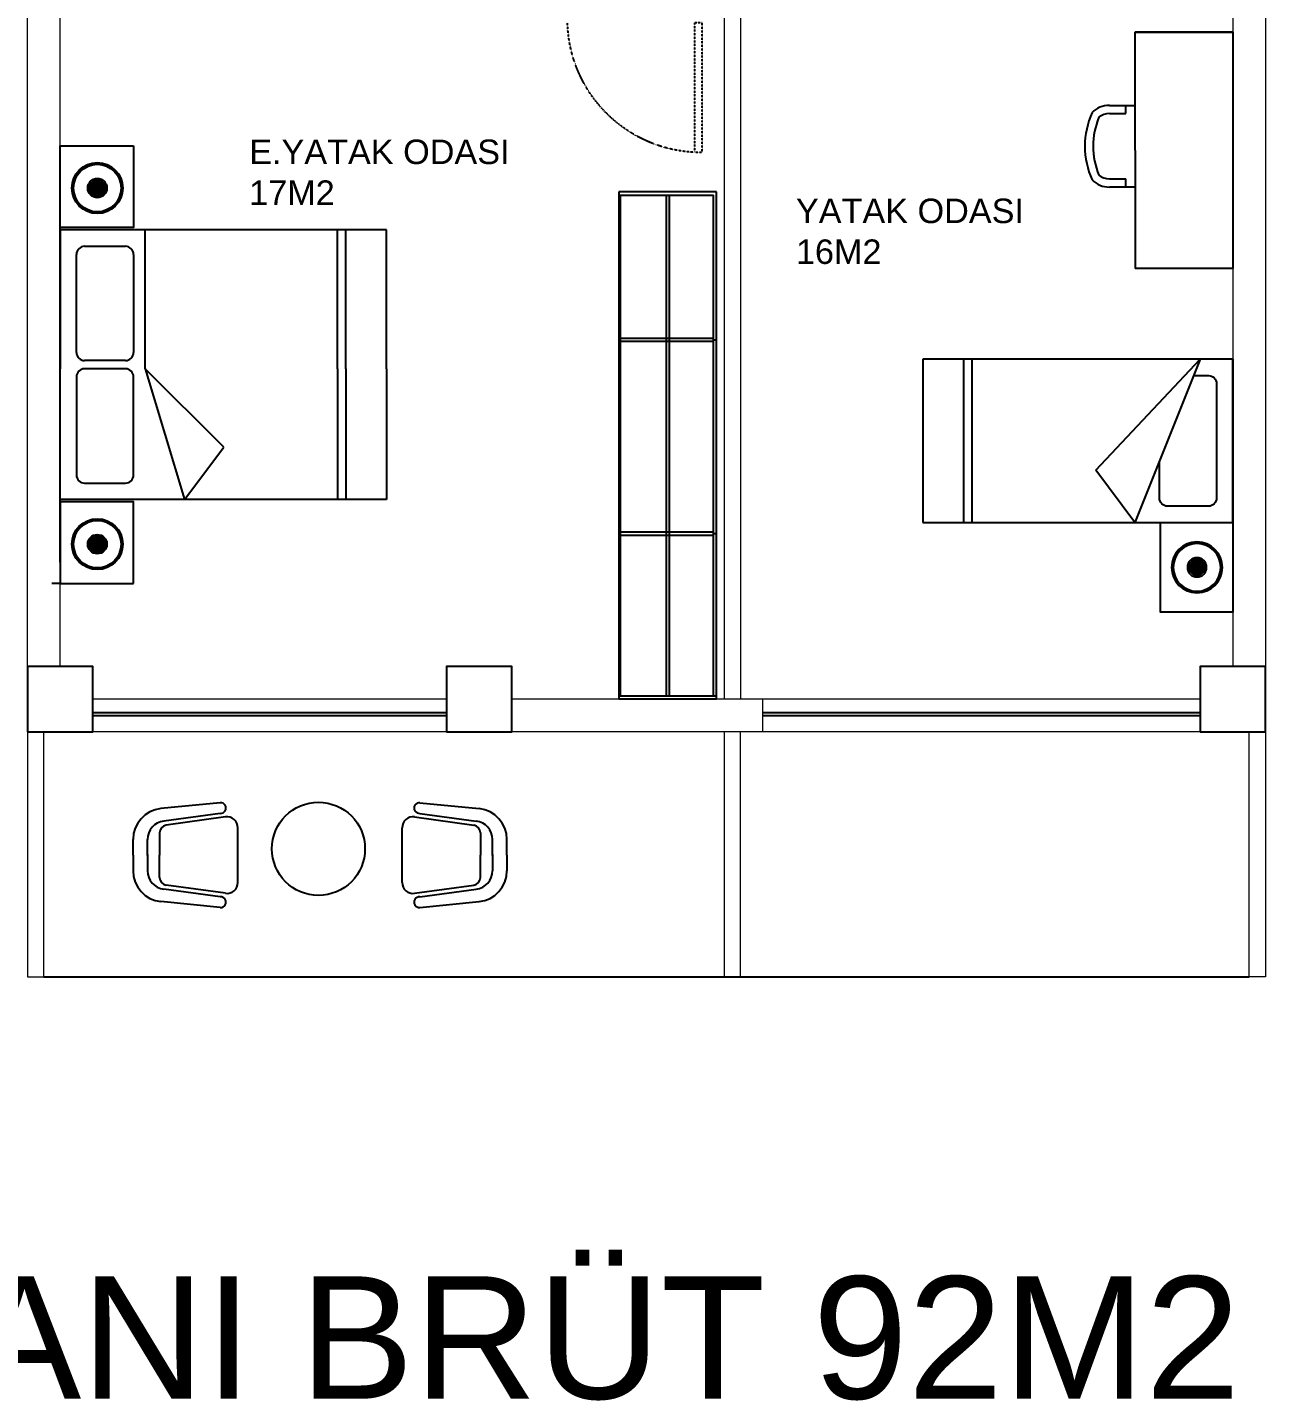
# Model space of a CAD drawing. Header units: millimetres. Extents: x 694231 to 734331, y 4486031 to 4541543.
# Drawn here: x 723980 to 724738, y 4495046 to 4495887 of the extents above; entities that cross this region are included whole.
import ezdxf

# ---------------------------------------------------------------- set-up
doc = ezdxf.new("R2010")
doc.units = ezdxf.units.MM
doc.linetypes.add('HIDDEN2', pattern=[0.1875, 0.125, -0.0625])
doc.layers.add('A-BA', color=1, linetype='Continuous')
doc.layers.add('A-TEFRIS', color=251, linetype='Continuous')
doc.layers.add('DBM_w_sld', color=111, linetype='Continuous', lineweight=20)
doc.styles.get("Standard").update_dxf_attribs({"font": 'arial.ttf'})

# ---------------------------------------------------------------- blocks, each defined once
blk = doc.blocks.new('eeere')
at = {"color": 8, "linetype": 'HIDDEN2'}
blk.add_lwpolyline([(11494.09, 494), (11414.82, 494), (11414.82, 498.7), (11494.09, 498.7)], close=True, dxfattribs=at)
blk.add_arc((11412.37, 494.63), 81.83, 2.85431, 88.2863, dxfattribs=at)
blk = doc.blocks.new('rr')
at = {"layer": 'A-TEFRIS'}
blk.add_hatch(color=256, dxfattribs=at).paths.add_polyline_path([(625.82, 2497.72, -1), (635.52, 2497.72, -1)])
for p, q in [((503.19, 2475.72), (503.19, 2665.72)), ((503.19, 2665.72), (603.19, 2665.72)), ((603.19, 2665.72), (603.19, 2475.72)), ((503.19, 2640.72), (603.19, 2640.72)), ((503.19, 2635.72), (603.19, 2635.72)), ((571.19, 2559.72), (503.19, 2495.72)), ((603.19, 2535.72), (571.19, 2559.72)), ((503.19, 2495.72), (603.19, 2535.72)), ((588.19, 2520.72), (565.69, 2520.72)), ((593.19, 2490.72), (593.19, 2515.72)), ((513.19, 2499.72), (513.19, 2490.72)), ((518.19, 2485.72), (588.19, 2485.72)), ((603.19, 2475.72), (503.19, 2475.72))]:
    blk.add_line(p, q, dxfattribs=at)
blk.add_lwpolyline([(503.19, 2475.72), (658.19, 2475.72), (658.19, 2520.12), (603.19, 2520.12)], dxfattribs=at)
for radius in [15.6, 14.56, 5.89, 4.85]:
    blk.add_circle((630.67, 2497.72), radius, dxfattribs=at)
for centre, start, end in [((588.19, 2515.72), 0, 90), ((518.19, 2490.72), 180, 270), ((588.19, 2490.72), 270, 0)]:
    blk.add_arc(centre, 5, start, end, dxfattribs=at)
blk = doc.blocks.new('YATAK')
at = {"layer": 'A-TEFRIS'}
for points in [[(2609.79, 3498.9, -1), (2619.49, 3498.9, -1)], [(2827.87, 3498.9, -1), (2837.57, 3498.9, -1)]]:
    blk.add_hatch(color=256, dxfattribs=at).paths.add_polyline_path(points)
for p, q in [((2642.06, 3521.71), (2722.06, 3521.71)), ((2642.06, 3321.71), (2642.06, 3521.71)), ((2807.06, 3521.71), (2722.06, 3521.71)), ((2807.06, 3321.71), (2807.06, 3521.71)), ((2652.06, 3506.71), (2652.06, 3481.71)), ((2717.06, 3511.71), (2657.06, 3511.71)), ((2722.06, 3481.71), (2722.06, 3506.71)), ((2727.06, 3481.71), (2727.06, 3506.71)), ((2732.06, 3511.71), (2792.06, 3511.71)), ((2797.06, 3506.71), (2797.06, 3481.71)), ((2657.06, 3476.71), (2717.06, 3476.71)), ((2792.06, 3476.71), (2732.06, 3476.71)), ((2722.06, 3469.62), (2642.06, 3445.45)), ((2674.06, 3421.45), (2722.06, 3469.62)), ((2642.06, 3445.45), (2674.06, 3421.45)), ((2722.06, 3351.71), (2642.06, 3351.71)), ((2722.06, 3346.71), (2642.06, 3346.71)), ((2722.06, 3351.71), (2807.06, 3351.71)), ((2722.06, 3346.71), (2807.06, 3346.71)), ((2722.06, 3321.71), (2642.06, 3321.71)), ((2722.06, 3321.71), (2807.06, 3321.71))]:
    blk.add_line(p, q, dxfattribs=at)
for points in [[(2590.56, 3521.71), (2590.56, 3526.71)], [(2603.64, 3521.71), (2858.64, 3521.71)], [(2722.06, 3469.62), (2807.06, 3469.62)]]:
    blk.add_lwpolyline(points, dxfattribs=at)
for points in [[(2590.56, 3476.71), (2640.56, 3476.71), (2640.56, 3521.71), (2590.56, 3521.71)], [(2858.64, 3476.71), (2808.64, 3476.71), (2808.64, 3521.71), (2858.64, 3521.71)]]:
    blk.add_lwpolyline(points, close=True, dxfattribs=at)
for centre, radius in [((2614.64, 3498.9), 15.6), ((2614.64, 3498.9), 14.56), ((2832.72, 3498.9), 15.6), ((2832.72, 3498.9), 14.56), ((2614.64, 3498.9), 5.89), ((2614.64, 3498.9), 4.85), ((2832.72, 3498.9), 5.89), ((2832.72, 3498.9), 4.85)]:
    blk.add_circle(centre, radius, dxfattribs=at)
for centre, start, end in [((2657.06, 3506.71), 90, 180), ((2717.06, 3506.71), 0, 90), ((2732.06, 3506.71), 90, 180), ((2792.06, 3506.71), 0, 90), ((2657.06, 3481.71), 180, 270), ((2717.06, 3481.71), 270, 0), ((2732.06, 3481.71), 180, 270), ((2792.06, 3481.71), 270, 0)]:
    blk.add_arc(centre, 5, start, end, dxfattribs=at)
blk = doc.blocks.new('eee')
at = {"layer": 'A-TEFRIS'}
for p, q in [((13927.05, 2238.17), (13942.94, 2238.17)), ((13937.05, 2233.17), (13937.05, 2238.17)), ((13927.05, 2233.17), (13937.05, 2233.17)), ((13927.05, 2193.17), (13937.05, 2193.17)), ((13942.94, 2188.17), (13927.05, 2188.17)), ((13937.05, 2188.17), (13937.05, 2193.17))]:
    blk.add_line(p, q, dxfattribs=at)
for points in [[(13942.73, 2283.09), (13942.95, 2138.38)], [(13942.73, 2283.09), (14002.73, 2283.09), (14002.73, 2138.38)], [(14002.62, 2283.09), (13942.84, 2283.09)], [(14002.73, 2138.38), (13942.95, 2138.38)]]:
    blk.add_lwpolyline(points, dxfattribs=at)
for centre, radius, start, end in [((13927.05, 2223.17), 15, 90, 135), ((13962.57, 2213.17), 50.52, 155.92909, 204.07091), ((13961.98, 2213.17), 44.93, 156.77827, 203.22173), ((13927.05, 2223.17), 10, 90, 129.4919), ((13927.05, 2203.17), 10, 230.5081, 270), ((13927.05, 2203.17), 15, 225, 270)]:
    blk.add_arc(centre, radius, start, end, dxfattribs=at)
blk = doc.blocks.new('TEFRIŞ')
at = {"layer": 'A-TEFRIS'}
for p, q in [((2642.43, 3136.36), (2606.15, 3132.73)), ((2642.43, 3129.77), (2607.82, 3125.13)), ((2764.75, 3136.36), (2801.04, 3132.73)), ((2764.75, 3129.77), (2799.36, 3125.13)), ((2645.7, 3127.63), (2609.39, 3122.6)), ((2653.26, 3087.46), (2653.26, 3121.04)), ((2753.92, 3087.46), (2753.92, 3121.04)), ((2761.48, 3127.63), (2797.79, 3122.6)), ((2589.04, 3104.25), (2589.04, 3113.82)), ((2597.94, 3103.97), (2597.94, 3113.83)), ((2605.29, 3117.89), (2605.29, 3104.25)), ((2801.89, 3117.89), (2801.89, 3104.25)), ((2809.24, 3103.97), (2809.24, 3113.83)), ((2818.14, 3104.25), (2818.14, 3113.82)), ((2589.04, 3104.25), (2589.04, 3094.68)), ((2597.94, 3104.54), (2597.94, 3094.67)), ((2605.29, 3090.61), (2605.29, 3104.25)), ((2801.89, 3090.61), (2801.89, 3104.25)), ((2809.24, 3104.54), (2809.24, 3094.67)), ((2818.14, 3104.25), (2818.14, 3094.68)), ((2642.43, 3078.73), (2607.82, 3083.38)), ((2645.7, 3080.88), (2609.39, 3085.91)), ((2761.48, 3080.88), (2797.79, 3085.91)), ((2764.75, 3078.73), (2799.36, 3083.38)), ((2642.43, 3072.14), (2606.14, 3075.78)), ((2764.75, 3072.14), (2801.04, 3075.78))]:
    blk.add_line(p, q, dxfattribs=at)
blk.add_circle((2702.64, 3108.12), 28.5, dxfattribs=at)
for centre, radius, start, end in [((2608.04, 3113.82), 19, 95.7269, 179.99901), ((2642.63, 3133.07), 3.3, 266.42126, 93.57677), ((2764.55, 3133.07), 3.3, 86.42323, 273.57874), ((2799.14, 3113.82), 19, 0.00099, 84.2731), ((2609.34, 3113.83), 11.4, 97.63744, 179.99901), ((2610.04, 3117.89), 4.75, 97.88606, 179.99901), ((2646.61, 3121.04), 6.65, 359.99901, 97.88606), ((2760.57, 3121.04), 6.65, 82.11394, 180.00099), ((2797.14, 3117.89), 4.75, 0.00099, 82.11394), ((2797.84, 3113.83), 11.4, 0.00099, 82.36256), ((2608.04, 3094.68), 19, 179.99901, 264.27113), ((2609.34, 3094.67), 11.4, 179.99901, 262.36058), ((2797.84, 3094.67), 11.4, 277.63942, 0.00099), ((2799.14, 3094.68), 19, 275.72887, 0.00099), ((2610.04, 3090.61), 4.75, 179.99901, 262.11197), ((2646.61, 3087.46), 6.65, 262.11197, 359.99901), ((2760.57, 3087.46), 6.65, 180.00099, 277.88803), ((2797.14, 3090.61), 4.75, 277.88803, 0.00099), ((2642.63, 3075.44), 3.3, 266.42126, 93.57677), ((2764.55, 3075.44), 3.3, 86.42323, 273.57874)]:
    blk.add_arc(centre, radius, start, end, dxfattribs=at)
blk = doc.blocks.new('dsd')
at = {"layer": 'A-TEFRIS'}
for p, q in [((13766.3, 953.09), (13766.3, 1140.49)), ((13768.3, 831.68), (13768.3, 1142.49)), ((13766.3, 833.68), (13766.3, 953.09))]:
    blk.add_line(p, q, dxfattribs=at)
for points in [[(13708.3, 1142.49), (13708.3, 831.68)], [(13768.3, 1142.49), (13708.3, 1142.49)], [(13709.3, 1140.49), (13766.3, 1140.49)], [(13709.3, 1140.49), (13709.3, 953.09)], [(13737.3, 1140.49), (13737.3, 833.68)], [(13739.3, 1140.49), (13739.3, 833.68)], [(13766.3, 1052.71), (13709.3, 1052.71)], [(13766.3, 1051.91), (13768.3, 1051.91)], [(13766.3, 1050.71), (13709.3, 1050.71)], [(13709.3, 953.09), (13709.3, 833.68)], [(13766.3, 934.1), (13709.3, 934.1)], [(13766.3, 932.1), (13709.3, 932.1)], [(13766.3, 933.3), (13768.3, 933.3)], [(13768.3, 833.68), (13708.3, 833.68)], [(13768.3, 831.68), (13708.3, 831.68)]]:
    blk.add_lwpolyline(points, dxfattribs=at)

msp = doc.modelspace()

# ---------------------------------------------------------------- linework, layer by layer
at = {"color": 4}
for points in [[(724019.85, 4495467.81), (724236.7, 4495467.81)], [(724019.85, 4495465.81), (724236.7, 4495465.81)], [(724430.15, 4495467.81), (724698.46, 4495467.81)], [(724430.15, 4495465.81), (724698.46, 4495465.81)]]:
    msp.add_lwpolyline(points, dxfattribs=at)
at = {"color": 8}
msp.add_lwpolyline([(723989.85, 4495305.81), (724728.46, 4495305.81)], dxfattribs=at)
at = {"layer": 'A-BA', "ltscale": 10}
for points in [[(723979.85, 4495455.81), (724019.85, 4495455.81), (724019.85, 4495495.81), (723979.85, 4495495.81)], [(724236.7, 4495455.81), (724276.7, 4495455.81), (724276.7, 4495495.81), (724236.7, 4495495.81)], [(724698.46, 4495455.81), (724738.46, 4495455.81), (724738.46, 4495495.81), (724698.46, 4495495.81)]]:
    msp.add_lwpolyline(points, close=True, dxfattribs=at)
at = {"layer": 'DBM_w_sld'}
for points in [[(724738.44, 4496205.81), (724738.44, 4495455.81), (723979.85, 4495455.81), (723979.85, 4496505.81), (724300.1, 4496505.81)], [(723999.85, 4495495.81), (723999.85, 4496465.81)], [(724718.44, 4496010.07), (724718.44, 4495495.81)], [(723999.85, 4495495.81), (723999.85, 4496000.07)], [(724406.7, 4495915.43), (724406.7, 4495475.81)], [(724416.7, 4495915.43), (724416.7, 4495475.81)], [(724236.7, 4495475.81), (724019.85, 4495475.81)], [(724236.7, 4495475.81), (724019.85, 4495475.81)], [(724698.46, 4495475.81), (724276.7, 4495475.81)], [(724430.15, 4495475.81), (724430.15, 4495455.81)], [(723979.85, 4495455.81), (723979.85, 4495305.81), (723989.85, 4495305.81), (723989.85, 4495455.81)], [(724406.7, 4495455.81), (724406.7, 4495305.81), (724416.7, 4495305.81), (724416.7, 4495455.81)], [(724738.46, 4495455.81), (724738.46, 4495305.81), (724728.46, 4495305.81), (724728.46, 4495455.81)]]:
    msp.add_lwpolyline(points, dxfattribs=at)

# ---------------------------------------------------------------- block references
at = {"color": 5, "lineweight": 53, "xscale": -1, "rotation": 90}
msp.add_blockref('eeere', (724887.17, 4507304.89), dxfattribs=at)
at = {"color": 5, "lineweight": 53}
for name, p in [('eee', (710715.71, 4493601.34)), ('dsd', (710633.81, 4494644.13)), ('TEFRIŞ', (721455.53, 4492276.15))]:
    msp.add_blockref(name, p, dxfattribs=at)
at = {"color": 5, "lineweight": 53, "rotation": 90.00000000000001}
msp.add_blockref('YATAK', (727521.56, 4492956.17), dxfattribs=at)
at = {"xscale": -1, "rotation": 90}
msp.add_blockref('rr', (727194.16, 4496187.28), dxfattribs=at)

# ---------------------------------------------------------------- texts
at = {"color": 5, "lineweight": 53, "char_height": 15, "attachment_point": 1}
for s, insert in [('{\\C7;E.YATAK ODASI\\P17M2}', (724115.72, 4495818.6)), ('{\\C7;YATAK ODASI\\P16M2}', (724450.72, 4495782.43))]:
    msp.add_mtext_dynamic_manual_height_columns(s, width=2900.1629, gutter_width=75, heights=[0], dxfattribs=dict(at, insert=insert))
at = {"insert": (723226.98, 4495122.45, 0), "char_height": 75, "attachment_point": 1}
msp.add_mtext_dynamic_manual_height_columns('ZEMİN KAT PLANI BRÜT 92M2', width=3427.5221, gutter_width=468.75, heights=[0], dxfattribs=at)

doc.saveas('drawing.dxf')
